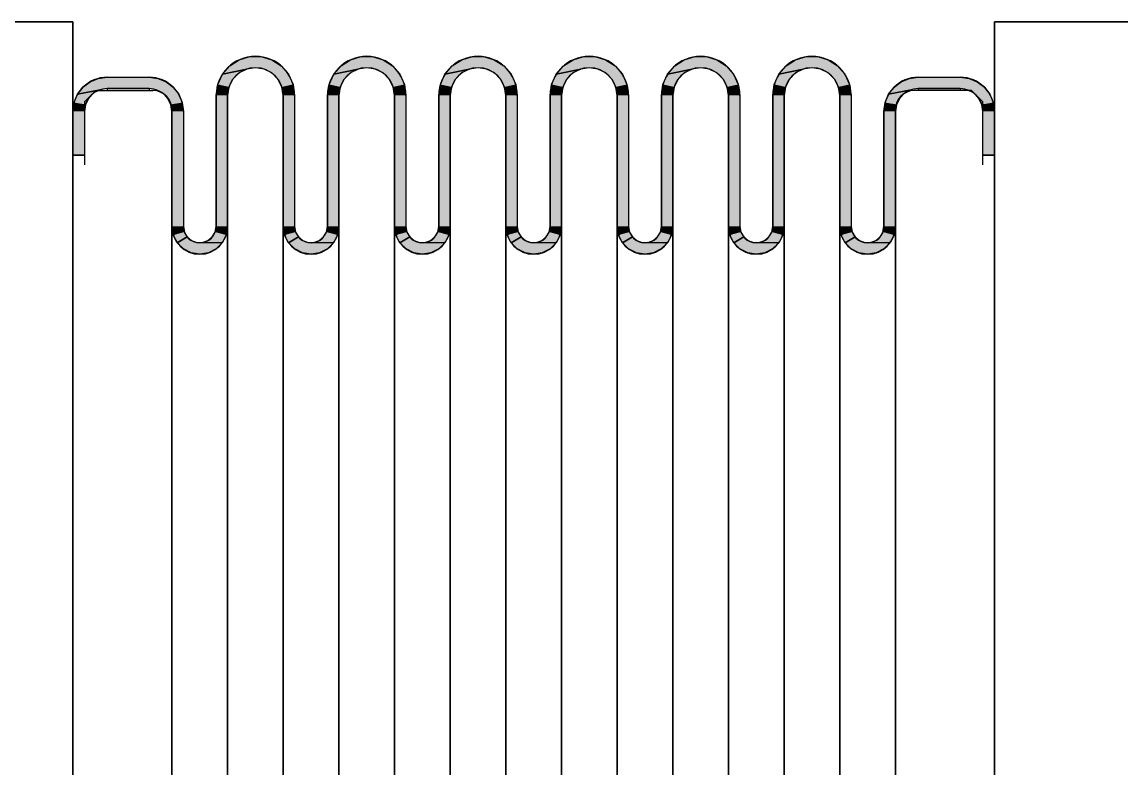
# Model space of a CAD drawing. Header units: millimetres. Extents: x -29 to 3384, y -388 to 1226.
# Drawn here: x 463.57 to 492.43, y 872.26 to 891.85 of the extents above; entities that cross this region are included whole.
import ezdxf

# ---------------------------------------------------------------- set-up
doc = ezdxf.new("R2010")
doc.units = ezdxf.units.MM
doc.layers.add('Kontury', color=7, linetype='Continuous', lineweight=35)

# ---------------------------------------------------------------- blocks, each defined once
blk = doc.blocks.new('*U80')
at = {"color": 2, "linetype": 'Continuous', "extrusion": (0, 0, -1)}
for points in [[(-117.36, 246.525), (-119.566, 246.208), (-116.866, 246.208)], [(-117.923, 246.69), (-119.072, 246.525), (-117.36, 246.525)], [(-119.072, 246.525), (-119.566, 246.208), (-117.36, 246.525)], [(-119.072, 246.525), (-117.923, 246.69), (-118.509, 246.69)], [(-116.866, 246.208), (-117.764, 246.04), (-116.482, 245.764)], [(-116.866, 246.208), (-118.216, 246.111), (-117.764, 246.04)], [(-119.566, 246.208), (-118.216, 246.111), (-116.866, 246.208)], [(-119.566, 246.208), (-118.668, 246.04), (-118.216, 246.111)], [(-119.566, 246.208), (-119.95, 245.764), (-118.668, 246.04)], [(-118.668, 246.04), (-119.95, 245.764), (-119.075, 245.832)], [(-119.075, 245.832), (-119.95, 245.764), (-119.398, 245.509)], [(-119.95, 245.764), (-120.194, 245.231), (-119.398, 245.509)], [(-119.398, 245.509), (-120.194, 245.231), (-119.606, 245.101)], [(-120.194, 245.231), (-120.277, 244.65), (-119.606, 245.101)], [(-119.606, 245.101), (-120.277, 244.65), (-119.677, 244.65)], [(-119.677, 244.65), (-120.277, 237.773), (-119.677, 237.773)], [(-120.277, 244.65), (-120.277, 237.773), (-119.677, 244.65)], [(-120.277, 237.773), (-119.749, 237.321), (-119.677, 237.773)]]:
    blk.add_solid(points, dxfattribs=at)
blk = doc.blocks.new('*U81')
at = {"color": 2, "linetype": 'Continuous', "extrusion": (0, 0, -1)}
for points in [[(-123.206, 246.525), (-125.412, 246.208), (-122.712, 246.208)], [(-123.769, 246.69), (-124.918, 246.525), (-123.206, 246.525)], [(-124.918, 246.525), (-125.412, 246.208), (-123.206, 246.525)], [(-124.918, 246.525), (-123.769, 246.69), (-124.355, 246.69)], [(-122.712, 246.208), (-123.61, 246.04), (-122.328, 245.764)], [(-122.712, 246.208), (-124.062, 246.111), (-123.61, 246.04)], [(-125.412, 246.208), (-124.062, 246.111), (-122.712, 246.208)], [(-125.412, 246.208), (-124.514, 246.04), (-124.062, 246.111)], [(-125.412, 246.208), (-125.796, 245.764), (-124.514, 246.04)], [(-124.514, 246.04), (-125.796, 245.764), (-124.921, 245.832)], [(-124.921, 245.832), (-125.796, 245.764), (-125.245, 245.509)], [(-125.796, 245.764), (-126.04, 245.231), (-125.245, 245.509)], [(-125.245, 245.509), (-126.04, 245.231), (-125.452, 245.101)], [(-126.04, 245.231), (-126.124, 244.65), (-125.452, 245.101)], [(-125.452, 245.101), (-126.124, 244.65), (-125.524, 244.65)], [(-125.524, 244.65), (-126.124, 237.773), (-125.524, 237.773)], [(-126.124, 244.65), (-126.124, 237.773), (-125.524, 244.65)], [(-126.124, 237.773), (-125.595, 237.321), (-125.524, 237.773)]]:
    blk.add_solid(points, dxfattribs=at)
blk = doc.blocks.new('*U82')
at = {"color": 2, "linetype": 'Continuous', "extrusion": (0, 0, -1)}
for points in [[(-129.052, 246.525), (-131.258, 246.208), (-128.558, 246.208)], [(-129.615, 246.69), (-130.765, 246.525), (-129.052, 246.525)], [(-130.765, 246.525), (-131.258, 246.208), (-129.052, 246.525)], [(-130.765, 246.525), (-129.615, 246.69), (-130.202, 246.69)], [(-128.558, 246.208), (-129.457, 246.04), (-128.174, 245.764)], [(-128.558, 246.208), (-129.908, 246.111), (-129.457, 246.04)], [(-131.258, 246.208), (-129.908, 246.111), (-128.558, 246.208)], [(-131.258, 246.208), (-130.36, 246.04), (-129.908, 246.111)], [(-131.258, 246.208), (-131.643, 245.764), (-130.36, 246.04)], [(-130.36, 246.04), (-131.643, 245.764), (-130.767, 245.832)], [(-130.767, 245.832), (-131.643, 245.764), (-131.091, 245.509)], [(-131.643, 245.764), (-131.886, 245.231), (-131.091, 245.509)], [(-131.091, 245.509), (-131.886, 245.231), (-131.298, 245.101)], [(-131.886, 245.231), (-131.97, 244.65), (-131.298, 245.101)], [(-131.298, 245.101), (-131.97, 244.65), (-131.37, 244.65)], [(-131.37, 244.65), (-131.97, 237.773), (-131.37, 237.773)], [(-131.97, 244.65), (-131.97, 237.773), (-131.37, 244.65)], [(-131.97, 237.773), (-131.441, 237.321), (-131.37, 237.773)]]:
    blk.add_solid(points, dxfattribs=at)
blk = doc.blocks.new('*U83')
at = {"color": 2, "linetype": 'Continuous', "extrusion": (0, 0, -1)}
for points in [[(-134.898, 246.525), (-137.104, 246.208), (-134.404, 246.208)], [(-135.461, 246.69), (-136.611, 246.525), (-134.898, 246.525)], [(-136.611, 246.525), (-137.104, 246.208), (-134.898, 246.525)], [(-136.611, 246.525), (-135.461, 246.69), (-136.048, 246.69)], [(-134.404, 246.208), (-135.303, 246.04), (-134.02, 245.764)], [(-134.404, 246.208), (-135.754, 246.111), (-135.303, 246.04)], [(-137.104, 246.208), (-135.754, 246.111), (-134.404, 246.208)], [(-137.104, 246.208), (-136.206, 246.04), (-135.754, 246.111)], [(-137.104, 246.208), (-137.489, 245.764), (-136.206, 246.04)], [(-136.206, 246.04), (-137.489, 245.764), (-136.613, 245.832)], [(-136.613, 245.832), (-137.489, 245.764), (-136.937, 245.509)], [(-137.489, 245.764), (-137.732, 245.231), (-136.937, 245.509)], [(-136.937, 245.509), (-137.732, 245.231), (-137.144, 245.101)], [(-137.732, 245.231), (-137.816, 244.65), (-137.144, 245.101)], [(-137.144, 245.101), (-137.816, 244.65), (-137.216, 244.65)], [(-137.216, 244.65), (-137.816, 237.773), (-137.216, 237.773)], [(-137.816, 244.65), (-137.816, 237.773), (-137.216, 244.65)], [(-137.816, 237.773), (-137.287, 237.321), (-137.216, 237.773)]]:
    blk.add_solid(points, dxfattribs=at)
blk = doc.blocks.new('*U84')
at = {"color": 2, "linetype": 'Continuous', "extrusion": (0, 0, -1)}
for points in [[(-140.744, 246.525), (-142.951, 246.208), (-140.251, 246.208)], [(-141.307, 246.69), (-142.457, 246.525), (-140.744, 246.525)], [(-142.457, 246.525), (-142.951, 246.208), (-140.744, 246.525)], [(-142.457, 246.525), (-141.307, 246.69), (-141.894, 246.69)], [(-140.251, 246.208), (-141.149, 246.04), (-139.866, 245.764)], [(-140.251, 246.208), (-141.601, 246.111), (-141.149, 246.04)], [(-142.951, 246.208), (-141.601, 246.111), (-140.251, 246.208)], [(-142.951, 246.208), (-142.052, 246.04), (-141.601, 246.111)], [(-142.951, 246.208), (-143.335, 245.764), (-142.052, 246.04)], [(-142.052, 246.04), (-143.335, 245.764), (-142.46, 245.832)], [(-142.46, 245.832), (-143.335, 245.764), (-142.783, 245.509)], [(-143.335, 245.764), (-143.579, 245.231), (-142.783, 245.509)], [(-142.783, 245.509), (-143.579, 245.231), (-142.991, 245.101)], [(-143.579, 245.231), (-143.662, 244.65), (-142.991, 245.101)], [(-142.991, 245.101), (-143.662, 244.65), (-143.062, 244.65)], [(-143.062, 244.65), (-143.662, 237.773), (-143.062, 237.773)], [(-143.662, 244.65), (-143.662, 237.773), (-143.062, 244.65)], [(-143.662, 237.773), (-143.134, 237.321), (-143.062, 237.773)]]:
    blk.add_solid(points, dxfattribs=at)
blk = doc.blocks.new('*U85')
at = {"color": 2, "linetype": 'Continuous', "extrusion": (0, 0, -1)}
for points in [[(-146.59, 246.525), (-148.797, 246.208), (-146.097, 246.208)], [(-147.153, 246.69), (-148.303, 246.525), (-146.59, 246.525)], [(-148.303, 246.525), (-148.797, 246.208), (-146.59, 246.525)], [(-148.303, 246.525), (-147.153, 246.69), (-147.74, 246.69)], [(-146.097, 246.208), (-146.995, 246.04), (-145.712, 245.764)], [(-146.097, 246.208), (-147.447, 246.111), (-146.995, 246.04)], [(-148.797, 246.208), (-147.447, 246.111), (-146.097, 246.208)], [(-148.797, 246.208), (-147.898, 246.04), (-147.447, 246.111)], [(-148.797, 246.208), (-149.181, 245.764), (-147.898, 246.04)], [(-147.898, 246.04), (-149.181, 245.764), (-148.306, 245.832)], [(-148.306, 245.832), (-149.181, 245.764), (-148.629, 245.509)], [(-149.181, 245.764), (-149.425, 245.231), (-148.629, 245.509)], [(-148.629, 245.509), (-149.425, 245.231), (-148.837, 245.101)], [(-149.425, 245.231), (-149.508, 244.65), (-148.837, 245.101)], [(-148.837, 245.101), (-149.508, 244.65), (-148.908, 244.65)], [(-148.908, 244.65), (-149.508, 237.773), (-148.908, 237.773)], [(-149.508, 244.65), (-149.508, 237.773), (-148.908, 244.65)], [(-149.508, 237.773), (-148.98, 237.321), (-148.908, 237.773)]]:
    blk.add_solid(points, dxfattribs=at)
blk = doc.blocks.new('*U86')
at = {"color": 2, "linetype": 'Continuous', "extrusion": (0, 0, -1)}
for points in [[(-117.764, 246.04), (-117.357, 245.832), (-116.482, 245.764)], [(-116.482, 245.764), (-117.034, 245.509), (-116.238, 245.231)], [(-117.034, 245.509), (-116.826, 245.101), (-116.238, 245.231)], [(-117.357, 245.832), (-117.034, 245.509), (-116.482, 245.764)], [(-116.238, 245.231), (-116.826, 245.101), (-116.154, 244.65)], [(-116.826, 245.101), (-116.754, 244.65), (-116.154, 244.65)], [(-116.154, 244.65), (-116.754, 237.773), (-116.154, 237.773)], [(-116.754, 244.65), (-116.754, 237.773), (-116.154, 244.65)], [(-116.102, 237.478), (-116.683, 237.321), (-115.953, 237.219)], [(-116.683, 237.321), (-116.475, 236.914), (-115.953, 237.219)], [(-116.154, 237.773), (-116.683, 237.321), (-116.102, 237.478)], [(-116.754, 237.773), (-116.683, 237.321), (-116.154, 237.773)], [(-115.724, 237.027), (-116.475, 236.914), (-115.442, 236.924)], [(-115.953, 237.219), (-116.475, 236.914), (-115.724, 237.027)]]:
    blk.add_solid(points, dxfattribs=at)
blk = doc.blocks.new('*U87')
at = {"color": 2, "linetype": 'Continuous', "extrusion": (0, 0, -1)}
for points in [[(-123.61, 246.04), (-123.203, 245.832), (-122.328, 245.764)], [(-122.328, 245.764), (-122.88, 245.509), (-122.084, 245.231)], [(-122.88, 245.509), (-122.672, 245.101), (-122.084, 245.231)], [(-123.203, 245.832), (-122.88, 245.509), (-122.328, 245.764)], [(-122.084, 245.231), (-122.672, 245.101), (-122.001, 244.65)], [(-122.672, 245.101), (-122.601, 244.65), (-122.001, 244.65)], [(-122.001, 244.65), (-122.601, 237.773), (-122.001, 237.773)], [(-122.601, 244.65), (-122.601, 237.773), (-122.001, 244.65)], [(-121.949, 237.478), (-122.529, 237.321), (-121.799, 237.219)], [(-122.529, 237.321), (-122.321, 236.914), (-121.799, 237.219)], [(-122.001, 237.773), (-122.529, 237.321), (-121.949, 237.478)], [(-122.601, 237.773), (-122.529, 237.321), (-122.001, 237.773)], [(-121.57, 237.027), (-122.321, 236.914), (-121.289, 236.924)], [(-121.799, 237.219), (-122.321, 236.914), (-121.57, 237.027)]]:
    blk.add_solid(points, dxfattribs=at)
blk = doc.blocks.new('*U88')
at = {"color": 2, "linetype": 'Continuous', "extrusion": (0, 0, -1)}
for points in [[(-129.457, 246.04), (-129.049, 245.832), (-128.174, 245.764)], [(-128.174, 245.764), (-128.726, 245.509), (-127.93, 245.231)], [(-128.726, 245.509), (-128.518, 245.101), (-127.93, 245.231)], [(-129.049, 245.832), (-128.726, 245.509), (-128.174, 245.764)], [(-127.93, 245.231), (-128.518, 245.101), (-127.847, 244.65)], [(-128.518, 245.101), (-128.447, 244.65), (-127.847, 244.65)], [(-127.847, 244.65), (-128.447, 237.773), (-127.847, 237.773)], [(-128.447, 244.65), (-128.447, 237.773), (-127.847, 244.65)], [(-127.795, 237.478), (-128.375, 237.321), (-127.645, 237.219)], [(-128.375, 237.321), (-128.168, 236.914), (-127.645, 237.219)], [(-127.847, 237.773), (-128.375, 237.321), (-127.795, 237.478)], [(-128.447, 237.773), (-128.375, 237.321), (-127.847, 237.773)], [(-127.416, 237.027), (-128.168, 236.914), (-127.135, 236.924)], [(-127.645, 237.219), (-128.168, 236.914), (-127.416, 237.027)]]:
    blk.add_solid(points, dxfattribs=at)
blk = doc.blocks.new('*U89')
at = {"color": 2, "linetype": 'Continuous', "extrusion": (0, 0, -1)}
for points in [[(-135.303, 246.04), (-134.895, 245.832), (-134.02, 245.764)], [(-134.02, 245.764), (-134.572, 245.509), (-133.776, 245.231)], [(-134.572, 245.509), (-134.364, 245.101), (-133.776, 245.231)], [(-134.895, 245.832), (-134.572, 245.509), (-134.02, 245.764)], [(-133.776, 245.231), (-134.364, 245.101), (-133.693, 244.65)], [(-134.364, 245.101), (-134.293, 244.65), (-133.693, 244.65)], [(-133.693, 244.65), (-134.293, 237.773), (-133.693, 237.773)], [(-134.293, 244.65), (-134.293, 237.773), (-133.693, 244.65)], [(-133.641, 237.478), (-134.221, 237.321), (-133.491, 237.219)], [(-134.221, 237.321), (-134.014, 236.914), (-133.491, 237.219)], [(-133.693, 237.773), (-134.221, 237.321), (-133.641, 237.478)], [(-134.293, 237.773), (-134.221, 237.321), (-133.693, 237.773)], [(-133.262, 237.027), (-134.014, 236.914), (-132.981, 236.924)], [(-133.491, 237.219), (-134.014, 236.914), (-133.262, 237.027)]]:
    blk.add_solid(points, dxfattribs=at)
blk = doc.blocks.new('*U90')
at = {"color": 2, "linetype": 'Continuous', "extrusion": (0, 0, -1)}
for points in [[(-141.149, 246.04), (-140.741, 245.832), (-139.866, 245.764)], [(-139.866, 245.764), (-140.418, 245.509), (-139.623, 245.231)], [(-140.418, 245.509), (-140.211, 245.101), (-139.623, 245.231)], [(-140.741, 245.832), (-140.418, 245.509), (-139.866, 245.764)], [(-139.623, 245.231), (-140.211, 245.101), (-139.539, 244.65)], [(-140.211, 245.101), (-140.139, 244.65), (-139.539, 244.65)], [(-139.539, 244.65), (-140.139, 237.773), (-139.539, 237.773)], [(-140.139, 244.65), (-140.139, 237.773), (-139.539, 244.65)], [(-139.487, 237.478), (-140.067, 237.321), (-139.337, 237.219)], [(-140.067, 237.321), (-139.86, 236.914), (-139.337, 237.219)], [(-139.539, 237.773), (-140.067, 237.321), (-139.487, 237.478)], [(-140.139, 237.773), (-140.067, 237.321), (-139.539, 237.773)], [(-139.108, 237.027), (-139.86, 236.914), (-138.827, 236.924)], [(-139.337, 237.219), (-139.86, 236.914), (-139.108, 237.027)]]:
    blk.add_solid(points, dxfattribs=at)
blk = doc.blocks.new('*U91')
at = {"color": 2, "linetype": 'Continuous', "extrusion": (0, 0, -1)}
for points in [[(-146.995, 246.04), (-146.588, 245.832), (-145.712, 245.764)], [(-145.712, 245.764), (-146.264, 245.509), (-145.469, 245.231)], [(-146.264, 245.509), (-146.057, 245.101), (-145.469, 245.231)], [(-146.588, 245.832), (-146.264, 245.509), (-145.712, 245.764)], [(-145.469, 245.231), (-146.057, 245.101), (-145.385, 244.65)], [(-146.057, 245.101), (-145.985, 244.65), (-145.385, 244.65)], [(-145.385, 244.65), (-145.985, 237.773), (-145.385, 237.773)], [(-145.985, 244.65), (-145.985, 237.773), (-145.385, 244.65)], [(-145.333, 237.478), (-145.914, 237.321), (-145.184, 237.219)], [(-145.914, 237.321), (-145.706, 236.914), (-145.184, 237.219)], [(-145.385, 237.773), (-145.914, 237.321), (-145.333, 237.478)], [(-145.985, 237.773), (-145.914, 237.321), (-145.385, 237.773)], [(-144.954, 237.027), (-145.706, 236.914), (-144.673, 236.924)], [(-145.184, 237.219), (-145.706, 236.914), (-144.954, 237.027)]]:
    blk.add_solid(points, dxfattribs=at)
blk = doc.blocks.new('*U92')
at = {"color": 2, "linetype": 'Continuous', "extrusion": (0, 0, -1)}
for points in [[(-109.531, 245.37), (-113.904, 245.084), (-109.159, 245.084)], [(-109.965, 245.55), (-113.531, 245.37), (-109.531, 245.37)], [(-113.531, 245.37), (-113.904, 245.084), (-109.531, 245.37)], [(-110.431, 245.611), (-113.097, 245.55), (-109.965, 245.55)], [(-113.097, 245.55), (-113.531, 245.37), (-109.965, 245.55)], [(-113.097, 245.55), (-110.431, 245.611), (-112.631, 245.611)], [(-109.159, 245.084), (-110.061, 244.953), (-108.872, 244.711)], [(-109.159, 245.084), (-110.431, 245.011), (-110.061, 244.953)], [(-113.904, 245.084), (-110.431, 245.011), (-109.159, 245.084)], [(-113.904, 245.084), (-112.631, 245.011), (-110.431, 245.011)], [(-113.904, 245.084), (-113.002, 244.953), (-112.631, 245.011)], [(-113.904, 245.084), (-114.19, 244.711), (-113.002, 244.953)], [(-113.002, 244.953), (-114.19, 244.711), (-113.337, 244.782)], [(-113.337, 244.782), (-114.19, 244.711), (-113.602, 244.517)], [(-114.19, 244.711), (-114.37, 244.277), (-113.602, 244.517)], [(-113.602, 244.517), (-114.37, 244.277), (-113.773, 244.182)], [(-114.37, 244.277), (-114.431, 243.811), (-113.773, 244.182)], [(-113.773, 244.182), (-114.431, 243.811), (-113.831, 243.811)], [(-113.831, 243.811), (-114.431, 237.773), (-113.831, 237.773)], [(-114.431, 243.811), (-114.431, 237.773), (-113.831, 243.811)], [(-114.431, 237.773), (-113.903, 237.321), (-113.831, 237.773)]]:
    blk.add_solid(points, dxfattribs=at)
blk = doc.blocks.new('*U93')
at = {"color": 2, "linetype": 'Continuous', "extrusion": (0, 0, -1)}
for points in [[(-152.131, 245.37), (-156.504, 245.084), (-151.759, 245.084)], [(-152.565, 245.55), (-156.131, 245.37), (-152.131, 245.37)], [(-156.131, 245.37), (-156.504, 245.084), (-152.131, 245.37)], [(-153.031, 245.611), (-155.697, 245.55), (-152.565, 245.55)], [(-155.697, 245.55), (-156.131, 245.37), (-152.565, 245.55)], [(-155.697, 245.55), (-153.031, 245.611), (-155.231, 245.611)], [(-151.759, 245.084), (-152.661, 244.953), (-151.472, 244.711)], [(-151.759, 245.084), (-153.031, 245.011), (-152.661, 244.953)], [(-156.504, 245.084), (-153.031, 245.011), (-151.759, 245.084)], [(-156.504, 245.084), (-155.231, 245.011), (-153.031, 245.011)], [(-156.504, 245.084), (-155.602, 244.953), (-155.231, 245.011)], [(-156.504, 245.084), (-156.79, 244.711), (-155.602, 244.953)], [(-155.602, 244.953), (-156.79, 244.711), (-155.937, 244.782)], [(-155.937, 244.782), (-156.79, 244.711), (-156.202, 244.517)], [(-156.79, 244.711), (-156.97, 244.277), (-156.202, 244.517)], [(-156.202, 244.517), (-156.97, 244.277), (-156.373, 244.182)], [(-156.97, 244.277), (-157.031, 243.811), (-156.373, 244.182)], [(-156.373, 244.182), (-157.031, 243.811), (-156.431, 243.811)], [(-156.431, 243.811), (-157.031, 241.511), (-156.431, 241.511)], [(-157.031, 243.811), (-157.031, 241.511), (-156.431, 243.811)]]:
    blk.add_solid(points, dxfattribs=at)
blk = doc.blocks.new('*U94')
at = {"color": 2, "linetype": 'Continuous', "extrusion": (0, 0, -1)}
for points in [[(-110.061, 244.953), (-109.726, 244.782), (-108.872, 244.711)], [(-109.726, 244.782), (-109.461, 244.517), (-108.872, 244.711)], [(-108.693, 244.277), (-109.29, 244.182), (-108.631, 243.811)], [(-109.29, 244.182), (-109.231, 243.811), (-108.631, 243.811)], [(-108.872, 244.711), (-109.461, 244.517), (-108.693, 244.277)], [(-109.461, 244.517), (-109.29, 244.182), (-108.693, 244.277)], [(-108.631, 243.811), (-109.231, 241.511), (-108.631, 241.511)], [(-109.231, 243.811), (-109.231, 241.511), (-108.631, 243.811)]]:
    blk.add_solid(points, dxfattribs=at)
blk = doc.blocks.new('*U95')
at = {"color": 2, "linetype": 'Continuous', "extrusion": (0, 0, -1)}
for points in [[(-152.661, 244.953), (-152.326, 244.782), (-151.472, 244.711)], [(-152.326, 244.782), (-152.061, 244.517), (-151.472, 244.711)], [(-151.293, 244.277), (-151.89, 244.182), (-151.231, 243.811)], [(-151.89, 244.182), (-151.831, 243.811), (-151.231, 243.811)], [(-151.472, 244.711), (-152.061, 244.517), (-151.293, 244.277)], [(-152.061, 244.517), (-151.89, 244.182), (-151.293, 244.277)], [(-151.231, 243.811), (-151.831, 237.773), (-151.231, 237.773)], [(-151.831, 243.811), (-151.831, 237.773), (-151.231, 243.811)], [(-151.179, 237.478), (-151.76, 237.321), (-151.03, 237.219)], [(-151.76, 237.321), (-151.552, 236.914), (-151.03, 237.219)], [(-151.231, 237.773), (-151.76, 237.321), (-151.179, 237.478)], [(-151.831, 237.773), (-151.76, 237.321), (-151.231, 237.773)], [(-150.801, 237.027), (-151.552, 236.914), (-150.519, 236.924)], [(-151.03, 237.219), (-151.552, 236.914), (-150.801, 237.027)]]:
    blk.add_solid(points, dxfattribs=at)
blk = doc.blocks.new('*U96')
at = {"color": 2, "linetype": 'Continuous', "extrusion": (0, 0, -1)}
for points in [[(-114.431, 237.773), (-114.483, 237.478), (-113.903, 237.321)], [(-114.483, 237.478), (-114.633, 237.219), (-113.903, 237.321)], [(-113.903, 237.321), (-114.633, 237.219), (-114.11, 236.914)]]:
    blk.add_solid(points, dxfattribs=at)
blk = doc.blocks.new('*U97')
at = {"color": 2, "linetype": 'Continuous', "extrusion": (0, 0, -1)}
for points in [[(-120.277, 237.773), (-120.329, 237.478), (-119.749, 237.321)], [(-120.329, 237.478), (-120.479, 237.219), (-119.749, 237.321)], [(-119.749, 237.321), (-120.479, 237.219), (-119.957, 236.914)]]:
    blk.add_solid(points, dxfattribs=at)
blk = doc.blocks.new('*U98')
at = {"color": 2, "linetype": 'Continuous', "extrusion": (0, 0, -1)}
for points in [[(-126.124, 237.773), (-126.176, 237.478), (-125.595, 237.321)], [(-126.176, 237.478), (-126.325, 237.219), (-125.595, 237.321)], [(-125.595, 237.321), (-126.325, 237.219), (-125.803, 236.914)]]:
    blk.add_solid(points, dxfattribs=at)
blk = doc.blocks.new('*U99')
at = {"color": 2, "linetype": 'Continuous', "extrusion": (0, 0, -1)}
for points in [[(-131.97, 237.773), (-132.022, 237.478), (-131.441, 237.321)], [(-132.022, 237.478), (-132.171, 237.219), (-131.441, 237.321)], [(-131.441, 237.321), (-132.171, 237.219), (-131.649, 236.914)]]:
    blk.add_solid(points, dxfattribs=at)
blk = doc.blocks.new('*U100')
at = {"color": 2, "linetype": 'Continuous', "extrusion": (0, 0, -1)}
for points in [[(-137.816, 237.773), (-137.868, 237.478), (-137.287, 237.321)], [(-137.868, 237.478), (-138.018, 237.219), (-137.287, 237.321)], [(-137.287, 237.321), (-138.018, 237.219), (-137.495, 236.914)]]:
    blk.add_solid(points, dxfattribs=at)
blk = doc.blocks.new('*U101')
at = {"color": 2, "linetype": 'Continuous', "extrusion": (0, 0, -1)}
for points in [[(-143.662, 237.773), (-143.714, 237.478), (-143.134, 237.321)], [(-143.714, 237.478), (-143.864, 237.219), (-143.134, 237.321)], [(-143.134, 237.321), (-143.864, 237.219), (-143.341, 236.914)]]:
    blk.add_solid(points, dxfattribs=at)
blk = doc.blocks.new('*U102')
at = {"color": 2, "linetype": 'Continuous', "extrusion": (0, 0, -1)}
for points in [[(-149.508, 237.773), (-149.56, 237.478), (-148.98, 237.321)], [(-149.56, 237.478), (-149.71, 237.219), (-148.98, 237.321)], [(-148.98, 237.321), (-149.71, 237.219), (-149.187, 236.914)]]:
    blk.add_solid(points, dxfattribs=at)
blk = doc.blocks.new('*U103')
at = {"color": 2, "linetype": 'Continuous', "extrusion": (0, 0, -1)}
for points in [[(-114.633, 237.219), (-114.862, 237.027), (-114.11, 236.914)], [(-114.862, 237.027), (-115.143, 236.924), (-114.11, 236.914)], [(-115.442, 236.924), (-116.475, 236.914), (-114.11, 236.914)], [(-114.11, 236.914), (-115.143, 236.924), (-115.442, 236.924)], [(-114.11, 236.914), (-116.152, 236.59), (-114.434, 236.59)], [(-116.475, 236.914), (-116.152, 236.59), (-114.11, 236.914)], [(-114.434, 236.59), (-115.745, 236.383), (-114.841, 236.383)], [(-116.152, 236.59), (-115.745, 236.383), (-114.434, 236.59)], [(-115.745, 236.383), (-115.293, 236.311), (-114.841, 236.383)]]:
    blk.add_solid(points, dxfattribs=at)
blk = doc.blocks.new('*U104')
at = {"color": 2, "linetype": 'Continuous', "extrusion": (0, 0, -1)}
for points in [[(-120.479, 237.219), (-120.708, 237.027), (-119.957, 236.914)], [(-120.708, 237.027), (-120.989, 236.924), (-119.957, 236.914)], [(-121.289, 236.924), (-122.321, 236.914), (-119.957, 236.914)], [(-119.957, 236.914), (-120.989, 236.924), (-121.289, 236.924)], [(-119.957, 236.914), (-121.998, 236.59), (-120.28, 236.59)], [(-122.321, 236.914), (-121.998, 236.59), (-119.957, 236.914)], [(-120.28, 236.59), (-121.591, 236.383), (-120.687, 236.383)], [(-121.998, 236.59), (-121.591, 236.383), (-120.28, 236.59)], [(-121.591, 236.383), (-121.139, 236.311), (-120.687, 236.383)]]:
    blk.add_solid(points, dxfattribs=at)
blk = doc.blocks.new('*U105')
at = {"color": 2, "linetype": 'Continuous', "extrusion": (0, 0, -1)}
for points in [[(-126.325, 237.219), (-126.554, 237.027), (-125.803, 236.914)], [(-126.554, 237.027), (-126.836, 236.924), (-125.803, 236.914)], [(-127.135, 236.924), (-128.168, 236.914), (-125.803, 236.914)], [(-125.803, 236.914), (-126.836, 236.924), (-127.135, 236.924)], [(-125.803, 236.914), (-127.844, 236.59), (-126.126, 236.59)], [(-128.168, 236.914), (-127.844, 236.59), (-125.803, 236.914)], [(-126.126, 236.59), (-127.437, 236.383), (-126.534, 236.383)], [(-127.844, 236.59), (-127.437, 236.383), (-126.126, 236.59)], [(-127.437, 236.383), (-126.985, 236.311), (-126.534, 236.383)]]:
    blk.add_solid(points, dxfattribs=at)
blk = doc.blocks.new('*U106')
at = {"color": 2, "linetype": 'Continuous', "extrusion": (0, 0, -1)}
for points in [[(-132.171, 237.219), (-132.401, 237.027), (-131.649, 236.914)], [(-132.401, 237.027), (-132.682, 236.924), (-131.649, 236.914)], [(-132.981, 236.924), (-134.014, 236.914), (-131.649, 236.914)], [(-131.649, 236.914), (-132.682, 236.924), (-132.981, 236.924)], [(-131.649, 236.914), (-133.69, 236.59), (-131.972, 236.59)], [(-134.014, 236.914), (-133.69, 236.59), (-131.649, 236.914)], [(-131.972, 236.59), (-133.283, 236.383), (-132.38, 236.383)], [(-133.69, 236.59), (-133.283, 236.383), (-131.972, 236.59)], [(-133.283, 236.383), (-132.831, 236.311), (-132.38, 236.383)]]:
    blk.add_solid(points, dxfattribs=at)
blk = doc.blocks.new('*U107')
at = {"color": 2, "linetype": 'Continuous', "extrusion": (0, 0, -1)}
for points in [[(-138.018, 237.219), (-138.247, 237.027), (-137.495, 236.914)], [(-138.247, 237.027), (-138.528, 236.924), (-137.495, 236.914)], [(-138.827, 236.924), (-139.86, 236.914), (-137.495, 236.914)], [(-137.495, 236.914), (-138.528, 236.924), (-138.827, 236.924)], [(-137.495, 236.914), (-139.537, 236.59), (-137.818, 236.59)], [(-139.86, 236.914), (-139.537, 236.59), (-137.495, 236.914)], [(-137.818, 236.59), (-139.129, 236.383), (-138.226, 236.383)], [(-139.537, 236.59), (-139.129, 236.383), (-137.818, 236.59)], [(-139.129, 236.383), (-138.677, 236.311), (-138.226, 236.383)]]:
    blk.add_solid(points, dxfattribs=at)
blk = doc.blocks.new('*U108')
at = {"color": 2, "linetype": 'Continuous', "extrusion": (0, 0, -1)}
for points in [[(-143.864, 237.219), (-144.093, 237.027), (-143.341, 236.914)], [(-144.093, 237.027), (-144.374, 236.924), (-143.341, 236.914)], [(-144.673, 236.924), (-145.706, 236.914), (-143.341, 236.914)], [(-143.341, 236.914), (-144.374, 236.924), (-144.673, 236.924)], [(-143.341, 236.914), (-145.383, 236.59), (-143.665, 236.59)], [(-145.706, 236.914), (-145.383, 236.59), (-143.341, 236.914)], [(-143.665, 236.59), (-144.975, 236.383), (-144.072, 236.383)], [(-145.383, 236.59), (-144.975, 236.383), (-143.665, 236.59)], [(-144.975, 236.383), (-144.524, 236.311), (-144.072, 236.383)]]:
    blk.add_solid(points, dxfattribs=at)
blk = doc.blocks.new('*U109')
at = {"color": 2, "linetype": 'Continuous', "extrusion": (0, 0, -1)}
for points in [[(-149.71, 237.219), (-149.939, 237.027), (-149.187, 236.914)], [(-149.939, 237.027), (-150.22, 236.924), (-149.187, 236.914)], [(-150.519, 236.924), (-151.552, 236.914), (-149.187, 236.914)], [(-149.187, 236.914), (-150.22, 236.924), (-150.519, 236.924)], [(-149.187, 236.914), (-151.229, 236.59), (-149.511, 236.59)], [(-151.552, 236.914), (-151.229, 236.59), (-149.187, 236.914)], [(-149.511, 236.59), (-150.821, 236.383), (-149.918, 236.383)], [(-151.229, 236.59), (-150.821, 236.383), (-149.511, 236.59)], [(-150.821, 236.383), (-150.37, 236.311), (-149.918, 236.383)]]:
    blk.add_solid(points, dxfattribs=at)

msp = doc.modelspace()

# ---------------------------------------------------------------- linework, layer by layer
at = {"color": 2, "linetype": 'Continuous'}
for p, q in [((469.47552, 890.61641), (469.2718, 890.51262)), ((472.3986, 890.61641), (472.19488, 890.51262)), ((475.32167, 890.61641), (475.11796, 890.51262)), ((478.24475, 890.61641), (478.04103, 890.51262)), ((481.16783, 890.61641), (480.96411, 890.51262)), ((484.0909, 890.61641), (483.88719, 890.51262)), ((465.57609, 890.37151), (465.80903, 890.40218)), ((486.87609, 890.37151), (487.10903, 890.40218)), ((465.62362, 890.07281), (465.45636, 889.98759)), ((486.92362, 890.07281), (486.75636, 889.98759)), ((467.80903, 886.48295), (467.83501, 886.33562)), ((470.73211, 886.48295), (470.75809, 886.33562)), ((473.65519, 886.48295), (473.68116, 886.33562)), ((476.57826, 886.48295), (476.60424, 886.33562)), ((479.50134, 886.48295), (479.52732, 886.33562)), ((482.42442, 886.48295), (482.45039, 886.33562)), ((485.34749, 886.48295), (485.37347, 886.33562))]:
    msp.add_line(p, q, dxfattribs=at)
at = {"color": 7, "linetype": 'Continuous'}
for p, q in [((465.80903, 890.40218), (466.90903, 890.40218)), ((487.10903, 890.40218), (488.20903, 890.40218)), ((465.20903, 889.75218), (465.50903, 890.05218)), ((465.50903, 890.05218), (467.00903, 890.05218)), ((465.80903, 890.10218), (465.80903, 890.05218)), ((465.80903, 890.10218), (466.90903, 890.10218)), ((466.90903, 890.10218), (466.90903, 890.05218)), ((468.67057, 889.92141), (468.67057, 886.48295)), ((470.73211, 889.92141), (470.73211, 886.48295)), ((471.59365, 889.92141), (471.59365, 886.48295)), ((473.65519, 889.92141), (473.65519, 886.48295)), ((474.51672, 889.92141), (474.51672, 886.48295)), ((476.57826, 889.92141), (476.57826, 886.48295)), ((477.4398, 889.92141), (477.4398, 886.48295)), ((479.50134, 889.92141), (479.50134, 886.48295)), ((480.36288, 889.92141), (480.36288, 886.48295)), ((482.42442, 889.92141), (482.42442, 886.48295)), ((483.28595, 889.92141), (483.28595, 886.48295)), ((485.34749, 889.92141), (485.34749, 886.48295)), ((488.50903, 890.05218), (487.00903, 890.05218)), ((487.10903, 890.10218), (487.10903, 890.05218)), ((487.10903, 890.10218), (488.20903, 890.10218)), ((488.20903, 890.10218), (488.20903, 890.05218)), ((488.80903, 889.75218), (488.50903, 890.05218)), ((465.20903, 889.75218), (465.20903, 888.10218)), ((488.80903, 888.10218), (488.80903, 889.75218)), ((464.90903, 889.50218), (464.90903, 888.10218)), ((467.80903, 889.50218), (467.80903, 886.48295)), ((486.20903, 889.50218), (486.20903, 886.48295)), ((489.10903, 889.50218), (489.10903, 888.10218)), ((464.90903, 888.35218), (465.20903, 888.35218)), ((488.80903, 888.35218), (489.10903, 888.35218))]:
    msp.add_line(p, q, dxfattribs=at)
at = {"color": 2, "linetype": 'Continuous'}
for points in [[(469.27314, 890.85903), (469.55465, 890.94169), (469.84803, 890.94169), (470.12954, 890.85903), (470.37635, 890.70041), (470.56848, 890.47869), (470.69035, 890.21181), (470.73211, 889.92141), (470.73211, 886.48295), (470.46787, 886.25713), (470.43211, 886.48295), (470.43211, 889.92141), (470.39634, 890.14723), (470.29254, 890.35095), (470.13087, 890.51262), (469.92716, 890.61641), (469.70134, 890.65218), (469.47552, 890.61641), (468.8342, 890.47869), (469.02633, 890.70041), (469.27314, 890.85903)], [(470.43211, 889.92141), (470.39634, 890.14723), (470.29254, 890.35095), (470.13087, 890.51262), (469.92716, 890.61641), (469.70134, 890.65218), (469.47552, 890.61641), (468.8342, 890.47869), (469.02633, 890.70041), (469.27314, 890.85903)], [(469.27314, 890.85903), (469.55465, 890.94169), (469.84803, 890.94169), (470.12954, 890.85903), (470.37635, 890.70041), (470.56848, 890.47869), (470.69035, 890.21181), (470.73211, 889.92141)], [(472.19622, 890.85903), (472.47772, 890.94169), (472.77111, 890.94169), (473.05261, 890.85903), (473.29943, 890.70041), (473.49155, 890.47869), (473.61343, 890.21181), (473.65519, 889.92141), (473.65519, 886.48295), (473.39095, 886.25713), (473.35519, 886.48295), (473.35519, 889.92141), (473.31942, 890.14723), (473.21562, 890.35095), (473.05395, 890.51262), (472.85024, 890.61641), (472.62442, 890.65218), (472.3986, 890.61641), (471.75728, 890.47869), (471.94941, 890.70041), (472.19622, 890.85903)], [(473.35519, 889.92141), (473.31942, 890.14723), (473.21562, 890.35095), (473.05395, 890.51262), (472.85024, 890.61641), (472.62442, 890.65218), (472.3986, 890.61641), (471.75728, 890.47869), (471.94941, 890.70041), (472.19622, 890.85903)], [(472.19622, 890.85903), (472.47772, 890.94169), (472.77111, 890.94169), (473.05261, 890.85903), (473.29943, 890.70041), (473.49155, 890.47869), (473.61343, 890.21181), (473.65519, 889.92141)], [(475.1193, 890.85903), (475.4008, 890.94169), (475.69419, 890.94169), (475.97569, 890.85903), (476.2225, 890.70041), (476.41463, 890.47869), (476.53651, 890.21181), (476.57826, 889.92141), (476.57826, 886.48295), (476.31403, 886.25713), (476.27826, 886.48295), (476.27826, 889.92141), (476.2425, 890.14723), (476.1387, 890.35095), (475.97703, 890.51262), (475.77331, 890.61641), (475.54749, 890.65218), (475.32167, 890.61641), (474.68035, 890.47869), (474.87248, 890.70041), (475.1193, 890.85903)], [(476.27826, 889.92141), (476.2425, 890.14723), (476.1387, 890.35095), (475.97703, 890.51262), (475.77331, 890.61641), (475.54749, 890.65218), (475.32167, 890.61641), (474.68035, 890.47869), (474.87248, 890.70041), (475.1193, 890.85903)], [(475.1193, 890.85903), (475.4008, 890.94169), (475.69419, 890.94169), (475.97569, 890.85903), (476.2225, 890.70041), (476.41463, 890.47869), (476.53651, 890.21181), (476.57826, 889.92141)], [(478.04237, 890.85903), (478.32388, 890.94169), (478.61726, 890.94169), (478.89877, 890.85903), (479.14558, 890.70041), (479.33771, 890.47869), (479.45959, 890.21181), (479.50134, 889.92141), (479.50134, 886.48295), (479.23711, 886.25713), (479.20134, 886.48295), (479.20134, 889.92141), (479.16557, 890.14723), (479.06177, 890.35095), (478.90011, 890.51262), (478.69639, 890.61641), (478.47057, 890.65218), (478.24475, 890.61641), (477.60343, 890.47869), (477.79556, 890.70041), (478.04237, 890.85903)], [(479.20134, 889.92141), (479.16557, 890.14723), (479.06177, 890.35095), (478.90011, 890.51262), (478.69639, 890.61641), (478.47057, 890.65218), (478.24475, 890.61641), (477.60343, 890.47869), (477.79556, 890.70041), (478.04237, 890.85903)], [(478.04237, 890.85903), (478.32388, 890.94169), (478.61726, 890.94169), (478.89877, 890.85903), (479.14558, 890.70041), (479.33771, 890.47869), (479.45959, 890.21181), (479.50134, 889.92141)], [(480.96545, 890.85903), (481.24695, 890.94169), (481.54034, 890.94169), (481.82184, 890.85903), (482.06866, 890.70041), (482.26079, 890.47869), (482.38266, 890.21181), (482.42442, 889.92141), (482.42442, 886.48295), (482.16018, 886.25713), (482.12442, 886.48295), (482.12442, 889.92141), (482.08865, 890.14723), (481.98485, 890.35095), (481.82318, 890.51262), (481.61947, 890.61641), (481.39365, 890.65218), (481.16783, 890.61641), (480.52651, 890.47869), (480.71864, 890.70041), (480.96545, 890.85903)], [(482.12442, 889.92141), (482.08865, 890.14723), (481.98485, 890.35095), (481.82318, 890.51262), (481.61947, 890.61641), (481.39365, 890.65218), (481.16783, 890.61641), (480.52651, 890.47869), (480.71864, 890.70041), (480.96545, 890.85903)], [(480.96545, 890.85903), (481.24695, 890.94169), (481.54034, 890.94169), (481.82184, 890.85903), (482.06866, 890.70041), (482.26079, 890.47869), (482.38266, 890.21181), (482.42442, 889.92141)], [(483.88853, 890.85903), (484.17003, 890.94169), (484.46342, 890.94169), (484.74492, 890.85903), (484.99173, 890.70041), (485.18386, 890.47869), (485.30574, 890.21181), (485.34749, 889.92141), (485.34749, 886.48295), (485.08326, 886.25713), (485.04749, 886.48295), (485.04749, 889.92141), (485.01173, 890.14723), (484.90793, 890.35095), (484.74626, 890.51262), (484.54254, 890.61641), (484.31672, 890.65218), (484.0909, 890.61641), (483.44959, 890.47869), (483.64171, 890.70041), (483.88853, 890.85903)], [(485.04749, 889.92141), (485.01173, 890.14723), (484.90793, 890.35095), (484.74626, 890.51262), (484.54254, 890.61641), (484.31672, 890.65218), (484.0909, 890.61641), (483.44959, 890.47869), (483.64171, 890.70041), (483.88853, 890.85903)], [(483.88853, 890.85903), (484.17003, 890.94169), (484.46342, 890.94169), (484.74492, 890.85903), (484.99173, 890.70041), (485.18386, 890.47869), (485.30574, 890.21181), (485.34749, 889.92141)], [(469.2718, 890.51262), (469.11013, 890.35095), (469.00634, 890.14723), (468.97057, 889.92141), (468.97057, 886.48295), (468.9348, 886.25713), (468.83101, 886.05341), (468.3146, 886.05872), (468.45519, 886.10989), (468.56979, 886.20606), (468.64459, 886.33562), (468.67057, 886.48295), (468.67057, 889.92141), (468.71232, 890.21181), (468.8342, 890.47869), (469.47552, 890.61641), (469.2718, 890.51262)], [(468.67057, 889.92141), (468.71232, 890.21181), (468.8342, 890.47869)], [(469.2718, 890.51262), (469.11013, 890.35095), (469.00634, 890.14723), (468.97057, 889.92141)], [(472.19488, 890.51262), (472.03321, 890.35095), (471.92941, 890.14723), (471.89365, 889.92141), (471.89365, 886.48295), (471.85788, 886.25713), (471.75408, 886.05341), (471.23768, 886.05872), (471.37826, 886.10989), (471.49287, 886.20606), (471.56767, 886.33562), (471.59365, 886.48295), (471.59365, 889.92141), (471.6354, 890.21181), (471.75728, 890.47869), (472.3986, 890.61641), (472.19488, 890.51262)], [(471.59365, 889.92141), (471.6354, 890.21181), (471.75728, 890.47869)], [(472.19488, 890.51262), (472.03321, 890.35095), (471.92941, 890.14723), (471.89365, 889.92141)], [(475.11796, 890.51262), (474.95629, 890.35095), (474.85249, 890.14723), (474.81672, 889.92141), (474.81672, 886.48295), (474.78096, 886.25713), (474.67716, 886.05341), (474.16076, 886.05872), (474.30134, 886.10989), (474.41594, 886.20606), (474.49075, 886.33562), (474.51672, 886.48295), (474.51672, 889.92141), (474.55848, 890.21181), (474.68035, 890.47869), (475.32167, 890.61641), (475.11796, 890.51262)], [(474.51672, 889.92141), (474.55848, 890.21181), (474.68035, 890.47869)], [(475.11796, 890.51262), (474.95629, 890.35095), (474.85249, 890.14723), (474.81672, 889.92141)], [(478.04103, 890.51262), (477.87937, 890.35095), (477.77557, 890.14723), (477.7398, 889.92141), (477.7398, 886.48295), (477.70403, 886.25713), (477.60024, 886.05341), (477.08383, 886.05872), (477.22442, 886.10989), (477.33902, 886.20606), (477.41382, 886.33562), (477.4398, 886.48295), (477.4398, 889.92141), (477.48155, 890.21181), (477.60343, 890.47869), (478.24475, 890.61641), (478.04103, 890.51262)], [(477.4398, 889.92141), (477.48155, 890.21181), (477.60343, 890.47869)], [(478.04103, 890.51262), (477.87937, 890.35095), (477.77557, 890.14723), (477.7398, 889.92141)], [(480.96411, 890.51262), (480.80244, 890.35095), (480.69864, 890.14723), (480.66288, 889.92141), (480.66288, 886.48295), (480.62711, 886.25713), (480.52331, 886.05341), (480.00691, 886.05872), (480.14749, 886.10989), (480.2621, 886.20606), (480.3369, 886.33562), (480.36288, 886.48295), (480.36288, 889.92141), (480.40463, 890.21181), (480.52651, 890.47869), (481.16783, 890.61641), (480.96411, 890.51262)], [(480.36288, 889.92141), (480.40463, 890.21181), (480.52651, 890.47869)], [(480.96411, 890.51262), (480.80244, 890.35095), (480.69864, 890.14723), (480.66288, 889.92141)], [(483.88719, 890.51262), (483.72552, 890.35095), (483.62172, 890.14723), (483.58595, 889.92141), (483.58595, 886.48295), (483.55019, 886.25713), (483.44639, 886.05341), (482.92999, 886.05872), (483.07057, 886.10989), (483.18517, 886.20606), (483.25998, 886.33562), (483.28595, 886.48295), (483.28595, 889.92141), (483.32771, 890.21181), (483.44959, 890.47869), (484.0909, 890.61641), (483.88719, 890.51262)], [(483.28595, 889.92141), (483.32771, 890.21181), (483.44959, 890.47869)], [(483.88719, 890.51262), (483.72552, 890.35095), (483.62172, 890.14723), (483.58595, 889.92141)], [(465.57609, 890.37151), (465.80903, 890.40218), (466.90903, 890.40218), (467.14197, 890.37151), (467.35903, 890.2816), (467.54543, 890.13858), (467.68845, 889.95218), (467.77836, 889.73512), (467.80903, 889.50218), (467.80903, 886.48295), (467.5448, 886.25713), (467.50903, 886.48295), (467.50903, 889.50218), (467.47967, 889.68759), (467.39444, 889.85485), (467.2617, 889.98759), (467.09444, 890.07281), (466.90903, 890.10218), (465.80903, 890.10218), (465.62362, 890.07281), (465.02961, 889.95218), (465.17264, 890.13858), (465.35903, 890.2816), (465.57609, 890.37151)], [(465.80903, 890.10218), (465.62362, 890.07281), (465.02961, 889.95218), (465.17264, 890.13858), (465.35903, 890.2816), (465.57609, 890.37151)], [(466.90903, 890.40218), (467.14197, 890.37151), (467.35903, 890.2816), (467.54543, 890.13858), (467.68845, 889.95218), (467.77836, 889.73512), (467.80903, 889.50218)], [(486.87609, 890.37151), (487.10903, 890.40218), (488.20903, 890.40218), (488.44197, 890.37151), (488.65903, 890.2816), (488.84543, 890.13858), (488.98845, 889.95218), (489.07836, 889.73512), (489.10903, 889.50218), (489.10903, 888.35218), (488.80903, 888.35218), (488.80903, 889.50218), (488.77967, 889.68759), (488.69444, 889.85485), (488.5617, 889.98759), (488.39444, 890.07281), (488.20903, 890.10218), (487.10903, 890.10218), (486.92362, 890.07281), (486.32961, 889.95218), (486.47264, 890.13858), (486.65903, 890.2816), (486.87609, 890.37151)], [(487.10903, 890.10218), (486.92362, 890.07281), (486.32961, 889.95218), (486.47264, 890.13858), (486.65903, 890.2816), (486.87609, 890.37151)], [(488.20903, 890.40218), (488.44197, 890.37151), (488.65903, 890.2816), (488.84543, 890.13858), (488.98845, 889.95218), (489.07836, 889.73512), (489.10903, 889.50218)], [(465.45636, 889.98759), (465.32362, 889.85485), (465.2384, 889.68759), (465.20903, 889.50218), (465.20903, 888.35218), (464.90903, 888.35218), (464.90903, 889.50218), (464.9397, 889.73512), (465.02961, 889.95218), (465.62362, 890.07281), (465.45636, 889.98759)], [(464.90903, 889.50218), (464.9397, 889.73512), (465.02961, 889.95218)], [(465.45636, 889.98759), (465.32362, 889.85485), (465.2384, 889.68759), (465.20903, 889.50218)], [(467.50903, 889.50218), (467.47967, 889.68759), (467.39444, 889.85485), (467.2617, 889.98759), (467.09444, 890.07281), (466.90903, 890.10218)], [(486.75636, 889.98759), (486.62362, 889.85485), (486.5384, 889.68759), (486.50903, 889.50218), (486.50903, 886.48295), (486.47327, 886.25713), (486.36947, 886.05341), (485.85306, 886.05872), (485.99365, 886.10989), (486.10825, 886.20606), (486.18305, 886.33562), (486.20903, 886.48295), (486.20903, 889.50218), (486.2397, 889.73512), (486.32961, 889.95218), (486.92362, 890.07281), (486.75636, 889.98759)], [(486.20903, 889.50218), (486.2397, 889.73512), (486.32961, 889.95218)], [(486.75636, 889.98759), (486.62362, 889.85485), (486.5384, 889.68759), (486.50903, 889.50218)], [(488.80903, 889.50218), (488.77967, 889.68759), (488.69444, 889.85485), (488.5617, 889.98759), (488.39444, 890.07281), (488.20903, 890.10218)], [(467.80903, 886.48295), (467.5448, 886.25713), (467.50903, 886.48295)], [(467.83501, 886.33562), (467.90981, 886.20606), (467.6486, 886.05341), (467.5448, 886.25713), (467.80903, 886.48295), (467.83501, 886.33562)], [(468.97057, 886.48295), (468.9348, 886.25713), (468.83101, 886.05341), (468.3146, 886.05872), (468.45519, 886.10989), (468.56979, 886.20606), (468.64459, 886.33562), (468.67057, 886.48295)], [(470.73211, 886.48295), (470.46787, 886.25713), (470.43211, 886.48295)], [(470.75809, 886.33562), (470.83289, 886.20606), (470.57167, 886.05341), (470.46787, 886.25713), (470.73211, 886.48295), (470.75809, 886.33562)], [(471.89365, 886.48295), (471.85788, 886.25713), (471.75408, 886.05341), (471.23768, 886.05872), (471.37826, 886.10989), (471.49287, 886.20606), (471.56767, 886.33562), (471.59365, 886.48295)], [(473.65519, 886.48295), (473.39095, 886.25713), (473.35519, 886.48295)], [(473.68116, 886.33562), (473.75597, 886.20606), (473.49475, 886.05341), (473.39095, 886.25713), (473.65519, 886.48295), (473.68116, 886.33562)], [(474.81672, 886.48295), (474.78096, 886.25713), (474.67716, 886.05341), (474.16076, 886.05872), (474.30134, 886.10989), (474.41594, 886.20606), (474.49075, 886.33562), (474.51672, 886.48295)], [(476.57826, 886.48295), (476.31403, 886.25713), (476.27826, 886.48295)], [(476.60424, 886.33562), (476.67904, 886.20606), (476.41783, 886.05341), (476.31403, 886.25713), (476.57826, 886.48295), (476.60424, 886.33562)], [(477.7398, 886.48295), (477.70403, 886.25713), (477.60024, 886.05341), (477.08383, 886.05872), (477.22442, 886.10989), (477.33902, 886.20606), (477.41382, 886.33562), (477.4398, 886.48295)], [(479.50134, 886.48295), (479.23711, 886.25713), (479.20134, 886.48295)], [(479.52732, 886.33562), (479.60212, 886.20606), (479.3409, 886.05341), (479.23711, 886.25713), (479.50134, 886.48295), (479.52732, 886.33562)], [(480.66288, 886.48295), (480.62711, 886.25713), (480.52331, 886.05341), (480.00691, 886.05872), (480.14749, 886.10989), (480.2621, 886.20606), (480.3369, 886.33562), (480.36288, 886.48295)], [(482.42442, 886.48295), (482.16018, 886.25713), (482.12442, 886.48295)], [(482.45039, 886.33562), (482.5252, 886.20606), (482.26398, 886.05341), (482.16018, 886.25713), (482.42442, 886.48295), (482.45039, 886.33562)], [(483.58595, 886.48295), (483.55019, 886.25713), (483.44639, 886.05341), (482.92999, 886.05872), (483.07057, 886.10989), (483.18517, 886.20606), (483.25998, 886.33562), (483.28595, 886.48295)], [(485.34749, 886.48295), (485.08326, 886.25713), (485.04749, 886.48295)], [(485.37347, 886.33562), (485.44827, 886.20606), (485.18706, 886.05341), (485.08326, 886.25713), (485.34749, 886.48295), (485.37347, 886.33562)], [(486.50903, 886.48295), (486.47327, 886.25713), (486.36947, 886.05341), (485.85306, 886.05872), (485.99365, 886.10989), (486.10825, 886.20606), (486.18305, 886.33562), (486.20903, 886.48295)], [(467.83501, 886.33562), (467.90981, 886.20606), (467.6486, 886.05341), (467.5448, 886.25713)], [(468.3146, 886.05872), (468.83101, 886.05341), (468.66934, 885.89174), (468.46562, 885.78795), (468.2398, 885.75218), (468.01398, 885.78795), (467.81027, 885.89174), (467.6486, 886.05341), (467.90981, 886.20606), (468.02442, 886.10989), (468.165, 886.05872), (468.3146, 886.05872)], [(467.90981, 886.20606), (468.02442, 886.10989), (468.165, 886.05872), (468.3146, 886.05872)], [(470.75809, 886.33562), (470.83289, 886.20606), (470.57167, 886.05341), (470.46787, 886.25713)], [(471.23768, 886.05872), (471.75408, 886.05341), (471.59241, 885.89174), (471.3887, 885.78795), (471.16288, 885.75218), (470.93706, 885.78795), (470.73334, 885.89174), (470.57167, 886.05341), (470.83289, 886.20606), (470.94749, 886.10989), (471.08808, 886.05872), (471.23768, 886.05872)], [(470.83289, 886.20606), (470.94749, 886.10989), (471.08808, 886.05872), (471.23768, 886.05872)], [(473.68116, 886.33562), (473.75597, 886.20606), (473.49475, 886.05341), (473.39095, 886.25713)], [(474.16076, 886.05872), (474.67716, 886.05341), (474.51549, 885.89174), (474.31177, 885.78795), (474.08595, 885.75218), (473.86013, 885.78795), (473.65642, 885.89174), (473.49475, 886.05341), (473.75597, 886.20606), (473.87057, 886.10989), (474.01115, 886.05872), (474.16076, 886.05872)], [(473.75597, 886.20606), (473.87057, 886.10989), (474.01115, 886.05872), (474.16076, 886.05872)], [(476.60424, 886.33562), (476.67904, 886.20606), (476.41783, 886.05341), (476.31403, 886.25713)], [(477.08383, 886.05872), (477.60024, 886.05341), (477.43857, 885.89174), (477.23485, 885.78795), (477.00903, 885.75218), (476.78321, 885.78795), (476.5795, 885.89174), (476.41783, 886.05341), (476.67904, 886.20606), (476.79365, 886.10989), (476.93423, 886.05872), (477.08383, 886.05872)], [(476.67904, 886.20606), (476.79365, 886.10989), (476.93423, 886.05872), (477.08383, 886.05872)], [(479.52732, 886.33562), (479.60212, 886.20606), (479.3409, 886.05341), (479.23711, 886.25713)], [(480.00691, 886.05872), (480.52331, 886.05341), (480.36164, 885.89174), (480.15793, 885.78795), (479.93211, 885.75218), (479.70629, 885.78795), (479.50257, 885.89174), (479.3409, 886.05341), (479.60212, 886.20606), (479.71672, 886.10989), (479.85731, 886.05872), (480.00691, 886.05872)], [(479.60212, 886.20606), (479.71672, 886.10989), (479.85731, 886.05872), (480.00691, 886.05872)], [(482.45039, 886.33562), (482.5252, 886.20606), (482.26398, 886.05341), (482.16018, 886.25713)], [(482.92999, 886.05872), (483.44639, 886.05341), (483.28472, 885.89174), (483.08101, 885.78795), (482.85519, 885.75218), (482.62937, 885.78795), (482.42565, 885.89174), (482.26398, 886.05341), (482.5252, 886.20606), (482.6398, 886.10989), (482.78038, 886.05872), (482.92999, 886.05872)], [(482.5252, 886.20606), (482.6398, 886.10989), (482.78038, 886.05872), (482.92999, 886.05872)], [(485.37347, 886.33562), (485.44827, 886.20606), (485.18706, 886.05341), (485.08326, 886.25713)], [(485.85306, 886.05872), (486.36947, 886.05341), (486.2078, 885.89174), (486.00408, 885.78795), (485.77826, 885.75218), (485.55244, 885.78795), (485.34873, 885.89174), (485.18706, 886.05341), (485.44827, 886.20606), (485.56288, 886.10989), (485.70346, 886.05872), (485.85306, 886.05872)], [(485.44827, 886.20606), (485.56288, 886.10989), (485.70346, 886.05872), (485.85306, 886.05872)], [(468.83101, 886.05341), (468.66934, 885.89174), (468.46562, 885.78795), (468.2398, 885.75218), (468.01398, 885.78795), (467.81027, 885.89174), (467.6486, 886.05341)], [(471.75408, 886.05341), (471.59241, 885.89174), (471.3887, 885.78795), (471.16288, 885.75218), (470.93706, 885.78795), (470.73334, 885.89174), (470.57167, 886.05341)], [(474.67716, 886.05341), (474.51549, 885.89174), (474.31177, 885.78795), (474.08595, 885.75218), (473.86013, 885.78795), (473.65642, 885.89174), (473.49475, 886.05341)], [(477.60024, 886.05341), (477.43857, 885.89174), (477.23485, 885.78795), (477.00903, 885.75218), (476.78321, 885.78795), (476.5795, 885.89174), (476.41783, 886.05341)], [(480.52331, 886.05341), (480.36164, 885.89174), (480.15793, 885.78795), (479.93211, 885.75218), (479.70629, 885.78795), (479.50257, 885.89174), (479.3409, 886.05341)], [(483.44639, 886.05341), (483.28472, 885.89174), (483.08101, 885.78795), (482.85519, 885.75218), (482.62937, 885.78795), (482.42565, 885.89174), (482.26398, 886.05341)], [(486.36947, 886.05341), (486.2078, 885.89174), (486.00408, 885.78795), (485.77826, 885.75218), (485.55244, 885.78795), (485.34873, 885.89174), (485.18706, 886.05341)]]:
    msp.add_lwpolyline(points, dxfattribs=at)
at = {"color": 7, "linetype": 'Continuous'}
for centre, radius, start, end in [((469.70134, 889.92141), 1.03077, 0, 180), ((472.62442, 889.92141), 1.03077, 0, 180), ((475.54749, 889.92141), 1.03077, 0, 180), ((478.47057, 889.92141), 1.03077, 0, 180), ((481.39365, 889.92141), 1.03077, 0, 180), ((484.31672, 889.92141), 1.03077, 0, 180), ((469.70134, 889.92141), 0.73077, 0, 180), ((472.62442, 889.92141), 0.73077, 0, 180), ((475.54749, 889.92141), 0.73077, 0, 180), ((478.47057, 889.92141), 0.73077, 0, 180), ((481.39365, 889.92141), 0.73077, 0, 180), ((484.31672, 889.92141), 0.73077, 0, 180), ((465.80903, 889.50218), 0.9, 90, 180), ((466.90903, 889.50218), 0.9, 0, 90), ((487.10903, 889.50218), 0.9, 90, 180), ((488.20903, 889.50218), 0.9, 0, 90), ((465.80903, 889.50218), 0.6, 90, 180), ((466.90903, 889.50218), 0.6, 0, 90), ((467.00903, 889.55218), 0.5, 0, 90), ((487.10903, 889.50218), 0.6, 90, 180), ((487.00903, 889.55218), 0.5, 90, 180), ((488.20903, 889.50218), 0.6, 0, 90), ((468.2398, 886.48295), 0.73077, 180, 0), ((468.2398, 886.48295), 0.43077, 180, 0), ((471.16288, 886.48295), 0.73077, 180, 0), ((471.16288, 886.48295), 0.43077, 180, 0), ((474.08595, 886.48295), 0.73077, 180, 0), ((474.08595, 886.48295), 0.43077, 180, 0), ((477.00903, 886.48295), 0.73077, 180, 0), ((477.00903, 886.48295), 0.43077, 180, 0), ((479.93211, 886.48295), 0.73077, 180, 0), ((479.93211, 886.48295), 0.43077, 180, 0), ((482.85519, 886.48295), 0.73077, 180, 0), ((482.85519, 886.48295), 0.43077, 180, 0), ((485.77826, 886.48295), 0.73077, 180, 0), ((485.77826, 886.48295), 0.43077, 180, 0)]:
    msp.add_arc(centre, radius, start, end, dxfattribs=at)
at = {"layer": 'Kontury'}
for p, q in [((462.65903, 891.85218), (464.90903, 891.85218)), ((464.90903, 891.85218), (464.90903, 888.10218)), ((489.10903, 888.10218), (489.10903, 891.85218)), ((489.10903, 891.85218), (491.35903, 891.85218)), ((489.10903, 855.60218), (489.10903, 888.35218)), ((464.90903, 888.10218), (464.90903, 855.60218))]:
    msp.add_line(p, q, dxfattribs=at)
at = {"layer": 'Kontury', "color": 7, "linetype": 'Continuous'}
for p, q in [((493.50903, 891.85218), (491.35903, 891.85218)), ((468.97057, 889.92141), (468.97057, 853.78295)), ((470.43211, 889.92141), (470.43211, 853.78295)), ((471.89365, 889.92141), (471.89365, 853.78295)), ((473.35519, 889.92141), (473.35519, 853.78295)), ((474.81672, 889.92141), (474.81672, 853.78295)), ((476.27826, 889.92141), (476.27826, 853.78295)), ((477.7398, 889.92141), (477.7398, 853.78295)), ((479.20134, 889.92141), (479.20134, 853.78295)), ((480.66288, 889.92141), (480.66288, 853.78295)), ((482.12442, 889.92141), (482.12442, 853.78295)), ((483.58595, 889.92141), (483.58595, 853.78295)), ((485.04749, 889.92141), (485.04749, 853.78295)), ((467.50903, 854.15218), (467.50903, 889.55218)), ((486.50903, 854.15218), (486.50903, 889.55218))]:
    msp.add_line(p, q, dxfattribs=at)

# ---------------------------------------------------------------- block references
at = {"color": 2, "linetype": 'Continuous', "xscale": 0.5, "yscale": 0.5, "zscale": 0.5}
for name in ['*U80', '*U81', '*U82', '*U83', '*U84', '*U85', '*U86', '*U87', '*U88', '*U89', '*U90', '*U91', '*U92', '*U93', '*U94', '*U95', '*U96', '*U97', '*U98', '*U99', '*U100', '*U101', '*U102', '*U103', '*U104', '*U105', '*U106', '*U107', '*U108', '*U109']:
    msp.add_blockref(name, (410.59337, 767.59653), dxfattribs=at)

doc.saveas('drawing.dxf')
